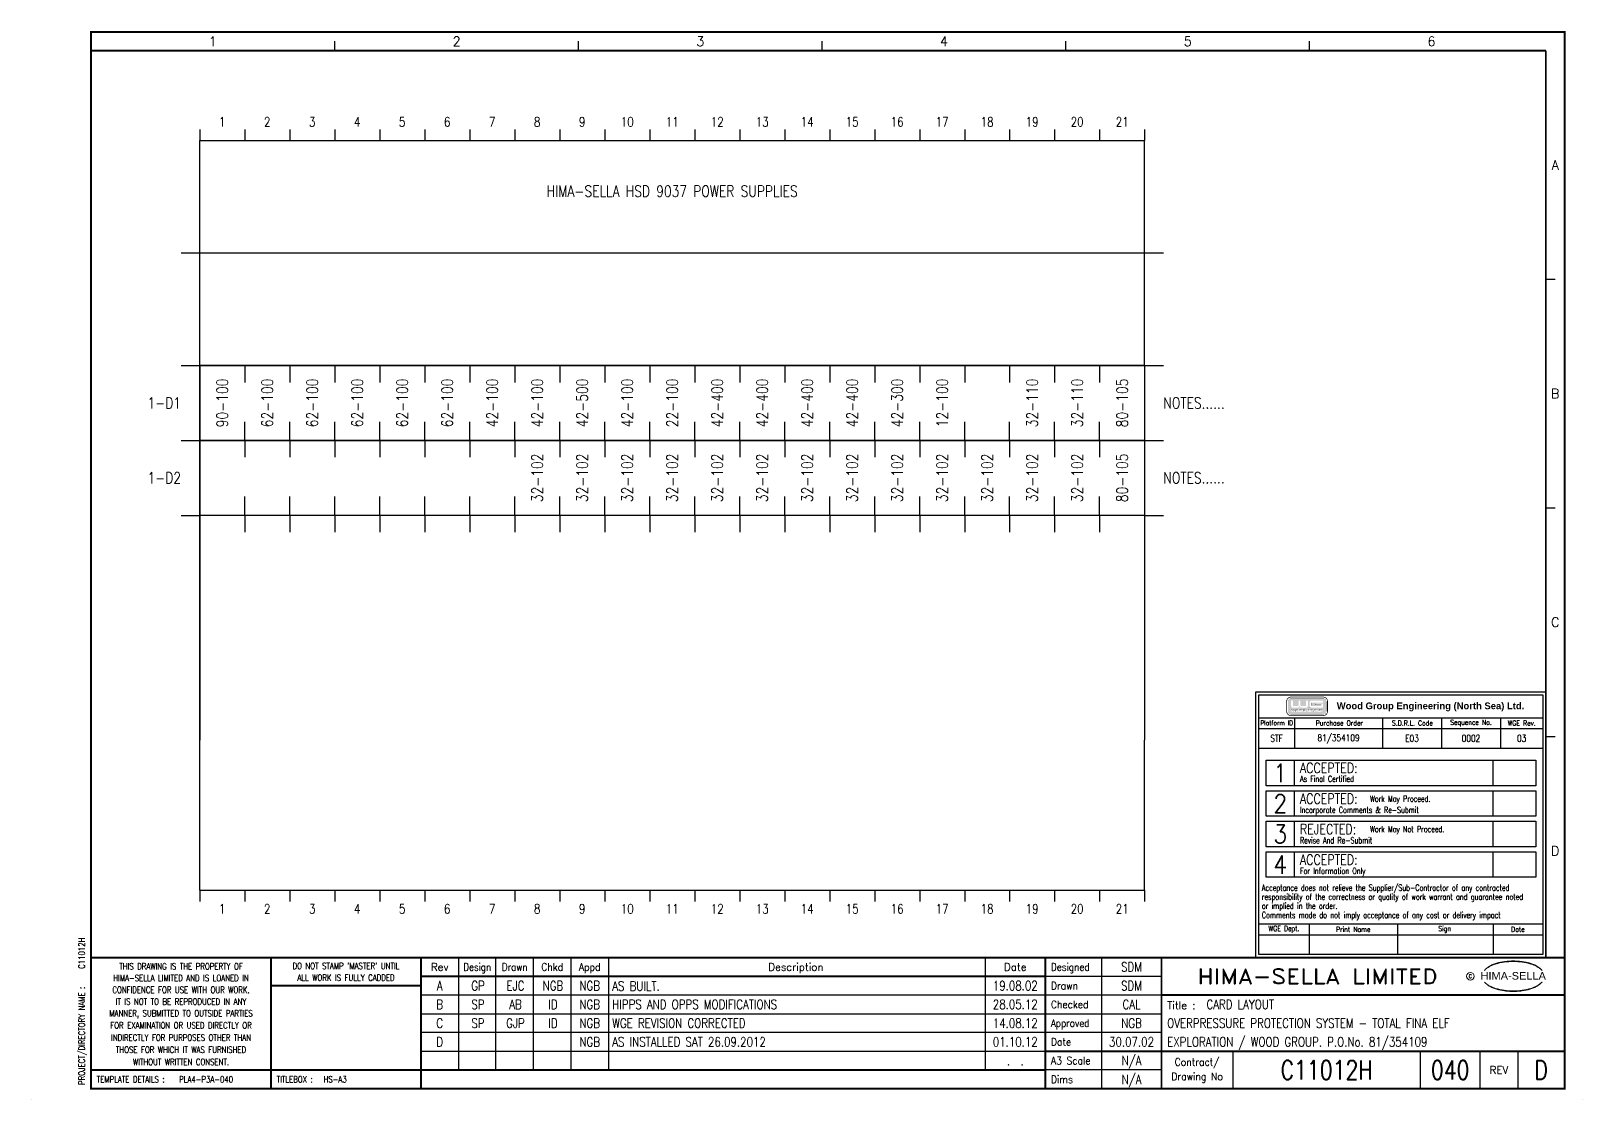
# Model space of a CAD drawing. Extents: x 0 to 414, y 0 to 285.
import ezdxf
from ezdxf.enums import TextEntityAlignment as Align

# ---------------------------------------------------------------- set-up
doc = ezdxf.new("R2010")
doc.units = 0
doc.header["$MEASUREMENT"] = 0
doc.linetypes.add('CONTINU', pattern=[0])
doc.layers.get('0').update_dxf_attribs({"linetype": 'CONTINUOUS'})
for name, color, linetype in [('ADD', 2, 'CONTINUOUS'), ('CATALOGUE', 2, 'CONTINUOUS'), ('COL', 2, 'CONTINU'), ('COM', 2, 'CONTINUOUS'), ('DES', 2, 'CONTINUOUS'), ('ELAC003$', 7, 'CONTINUOUS'), ('GROUP', 2, 'CONTINUOUS'), ('LAB', 2, 'CONTINUOUS'), ('LINE', 1, 'CONTINUOUS'), ('LOCATION', 2, 'CONTINUOUS'), ('RACK', 2, 'CONTINUOUS'), ('RECORD', 2, 'CONTINUOUS'), ('ROW', 2, 'CONTINU'), ('SLOT', 2, 'CONTINUOUS'), ('SNA', 2, 'CONTINUOUS'), ('TEXT', 2, 'CONTINUOUS'), ('TPOL', 3, 'CONTINUOUS'), ('UPS', 2, 'CONTINUOUS'), ('XR_FUNCTION', 2, 'CONTINUOUS'), ('ZONE', 2, 'CONTINUOUS')]:
    doc.layers.add(name, color=color, linetype=linetype)
doc.styles.add('ARIAL', font='ARIAL.TTF', dxfattribs={"height": 2.5})
doc.styles.add('CATALOGU', font='ROMANS.shx', dxfattribs={"width": 0.8, "height": 2.5})
doc.styles.add('FUNCTION', font='ROMANS.shx', dxfattribs={"width": 0.8, "height": 2.5})
doc.styles.add('GROUP', font='ROMANS.shx', dxfattribs={"width": 0.8, "height": 2.5})
doc.styles.add('LOCATION', font='ROMANS.shx', dxfattribs={"width": 0.8, "height": 2.5})
doc.styles.add('PINS', font='ROMANS.shx', dxfattribs={"width": 0.8, "height": 2.5})
doc.styles.add('RACK', font='ROMANS.shx', dxfattribs={"width": 0.8, "height": 2.5})
doc.styles.add('REFERENC', font='ROMANS.shx', dxfattribs={"width": 0.8, "height": 2.5})
doc.styles.add('ROMAND', font='ROMAND')
doc.styles.add('ROMANS', font='romans.shx', dxfattribs={"width": 0.8, "height": 2.5})
doc.styles.add('SLOT', font='ROMANS.shx', dxfattribs={"width": 0.8, "height": 2.5})
doc.styles.get("Standard").update_dxf_attribs({"font": 'txt.shx', "height": 2.5})
doc.styles.add('ZONE', font='ROMANS.shx', dxfattribs={"width": 0.8, "height": 2.5})

# ---------------------------------------------------------------- blocks, each defined once
blk = doc.blocks.new('CARD')
at = {"layer": 'ADD', "style": 'PINS', "width": 0.8, "flags": 1}
blk.add_attdef('ADD1', (11, -3.5), '', height=1, dxfattribs=at)
at = {"layer": 'CATALOGUE', "style": 'CATALOGU', "width": 0.8, "flags": 1}
blk.add_attdef('CATALOGUE', (11, -8), '', height=1, dxfattribs=at)
at = {"layer": 'COM', "style": 'PINS', "width": 0.8, "flags": 1}
blk.add_attdef('COM1', (11, -6.5), '', height=1, dxfattribs=at)
at = {"layer": 'DES', "style": 'PINS', "width": 0.8}
blk.add_attdef('DES1', text='', height=3, rotation=90, dxfattribs=at).set_placement((6, -10), align=Align.MIDDLE)
at = {"layer": 'GROUP', "style": 'GROUP', "width": 0.8, "flags": 1}
blk.add_attdef('GROUP', (11, -14), '', height=1, dxfattribs=at)
at = {"layer": 'LAB', "style": 'PINS', "width": 0.8, "flags": 1}
blk.add_attdef('LAB1', (11, -5), '', height=1, dxfattribs=at)
at = {"layer": 'LOCATION', "style": 'LOCATION', "width": 0.8, "flags": 1}
blk.add_attdef('LOCATION', (11, -12.5), '', height=1, dxfattribs=at)
at = {"layer": 'RACK', "style": 'RACK', "width": 0.8, "flags": 1}
blk.add_attdef('RACK', (11, -15.5), '', height=1, dxfattribs=at)
at = {"layer": 'RECORD', "style": 'REFERENC', "width": 0.8, "flags": 1}
blk.add_attdef('RECORD', (11, -9.5), '', height=1, dxfattribs=at)
at = {"layer": 'SLOT', "style": 'SLOT', "width": 0.8, "flags": 1}
blk.add_attdef('SLOT', (11, -17), '', height=1, dxfattribs=at)
at = {"layer": 'SNA', "style": 'CATALOGU', "width": 0.8, "flags": 1}
blk.add_attdef('SNA', (2, -2), '', height=1, dxfattribs=at)
at = {"layer": 'TPOL', "style": 'PINS', "width": 0.8, "flags": 1}
blk.add_attdef('CN1', (11, -2), '', height=1, dxfattribs=at)
at = {"layer": 'XR_FUNCTION', "style": 'FUNCTION', "width": 0.8, "flags": 1}
for tag, p in [('XR_FUNCTION', (2, -4)), ('XR_MAIN', (1, -19))]:
    blk.add_attdef(tag, p, '', height=1, dxfattribs=at)
at = {"layer": 'ZONE', "style": 'ZONE', "width": 0.8, "flags": 1}
blk.add_attdef('ZONE', (11, -11), '', height=1, dxfattribs=at)
blk = doc.blocks.new('EDREV')
at = {"color": 2, "style": 'ROMANS', "width": 0.8}
for tag, p in [('DES', (129.2, 29.25)), ('DRN', (139.2, 29.25)), ('CHKD', (149.2, 29.25)), ('DES', (129.2, 24.25)), ('DRN', (139.2, 24.25)), ('CHKD', (149.2, 24.25)), ('DES', (129.2, 19.25)), ('DRN', (139.2, 19.25)), ('CHKD', (149.2, 19.25)), ('DES', (129.2, 14.25)), ('DRN', (139.2, 14.25)), ('CHKD', (149.2, 14.25)), ('DES', (129.2, 9.25)), ('DRN', (139.2, 9.25)), ('CHKD', (149.2, 9.25))]:
    blk.add_attdef(tag, text='', height=2.5, dxfattribs=at).set_placement(p, align=Align.CENTER)
blk = doc.blocks.new('HS-A3')
at = {"color": 1}
for p, q in [((81, 280), (81, 282.5)), ((146, 280), (146, 282.5)), ((211, 280), (211, 282.5)), ((276, 280), (276, 282.5)), ((341, 280), (341, 282.5)), ((404, 219), (406.5, 219)), ((404, 158), (406.5, 158)), ((404, 97), (406.5, 97)), ((114, 38), (114, 8)), ((124, 8), (124, 38)), ((134, 8), (134, 38)), ((144, 38), (144, 8)), ((154, 38), (154, 8)), ((254.5, 38), (254.5, 8)), ((285.5, 38), (285.5, 3)), ((270.5, 33), (301.5, 33)), ((301.5, 28), (104, 28)), ((104, 23), (301.5, 23)), ((301.5, 18), (104, 18)), ((104, 13), (270.5, 13)), ((320.5, 13), (320.5, 3)), ((370.5, 13), (370.5, 3)), ((386.5, 3), (386.5, 13)), ((396.5, 13), (396.5, 3)), ((301.5, 8), (270.5, 8)), ((0, 0), (0, 0.025)), ((413.9, 0), (413.9, 0.025))]:
    blk.add_line(p, q, dxfattribs=at)
at = {"color": 1, "const_width": 0.5}
blk.add_lwpolyline([(16, 3), (409, 3), (409, 285), (16, 285)], close=True, dxfattribs=at)
for points in [[(16, 280), (404, 280)], [(404, 38), (404, 280)], [(409, 38), (16, 38)], [(64, 3), (64, 38)], [(104, 3), (104, 38)], [(270.5, 38), (270.5, 3)], [(301.5, 3), (301.5, 38)], [(270.5, 33), (104, 33)], [(104, 30.5), (64, 30.5)], [(409, 28), (301.5, 28)], [(270.5, 13), (409, 13)], [(270.5, 8), (16, 8)]]:
    blk.add_lwpolyline(points, dxfattribs=at)
at = {"color": 3, "lineweight": 13}
blk.add_circle((383.8795, 33), 1, dxfattribs=at)
for centre, radius, start, end in [((392.604, 29.3277), 7.2401, 106.0532, 133.5024), ((392.8763, 29.5135), 7.2999, 130.419, 136.057), ((392.1149, 30.6001), 5.9804, 122.244, 131.6154), ((391.752, 31.2819), 5.2104, 111.8206, 122.8668), ((393.7772, 27.1992), 9.7601, 107.5931, 113.9452), ((395.0991, 20.9965), 15.9367, 89.2698, 106.3911), ((394.0978, 26.015), 10.9859, 96.0146, 107.3203), ((395.2933, 18.8099), 18.2818, 92.8917, 97.3734), ((395.2419, 21.3644), 15.7281, 89.7805, 93.1738), ((395.5053, 20.9965), 15.9367, 73.6089, 90.7302), ((395.3626, 21.3644), 15.7281, 86.8262, 90.2195), ((395.3112, 18.8099), 18.2818, 82.6266, 87.1083), ((396.5067, 26.015), 10.9859, 72.6797, 83.9854), ((396.8272, 27.1992), 9.7601, 66.0548, 72.4069), ((398.0005, 29.3277), 7.2401, 46.4976, 73.9468), ((398.8524, 31.2819), 5.2104, 57.1332, 68.1794), ((398.4895, 30.6001), 5.9804, 48.3846, 57.756), ((397.7282, 29.5135), 7.2999, 43.943, 49.581), ((392.8763, 36.545), 7.2999, 223.943, 229.581), ((392.604, 36.7308), 7.2401, 226.4976, 253.9468), ((392.1149, 35.4585), 5.9804, 228.3846, 237.756), ((391.752, 34.7766), 5.2104, 237.1332, 248.1794), ((393.7772, 38.8593), 9.7601, 246.0548, 252.4069), ((395.0991, 45.062), 15.9367, 253.6089, 270.7302), ((394.0978, 40.0435), 10.9859, 252.6797, 263.9854), ((395.2933, 47.2486), 18.2818, 262.6266, 267.1083), ((395.2419, 44.6941), 15.7281, 266.8262, 270.2195), ((395.5053, 45.062), 15.9367, 269.2698, 286.3911), ((395.3626, 44.6941), 15.7281, 269.7805, 273.1738), ((395.3112, 47.2486), 18.2818, 272.8917, 277.3734), ((396.5067, 40.0435), 10.9859, 276.0146, 287.3203), ((396.8272, 38.8593), 9.7601, 287.5931, 293.9452), ((398.0005, 36.7308), 7.2401, 286.0532, 313.5024), ((398.8524, 34.7766), 5.2104, 291.8206, 302.8668), ((398.4895, 35.4585), 5.9804, 302.244, 311.6154), ((397.7282, 36.545), 7.2999, 310.419, 316.057)]:
    blk.add_arc(centre, radius, start, end, dxfattribs=at)
at = {"color": 2, "style": 'ROMAND'}
for s, p in [('1', (48.5, 282.5)), ('2', (113.5, 282.5)), ('3', (178.5, 282.5)), ('4', (243.5, 282.5)), ('5', (308.5, 282.5)), ('6', (373.5, 282.5)), ('A', (406.5, 249.5)), ('B', (406.5, 188.5)), ('C', (406.5, 127.5)), ('D', (406.5, 66.5))]:
    blk.add_text(s, height=2.5, dxfattribs=at).set_placement(p, align=Align.MIDDLE)
at = {"color": 3, "lineweight": 13, "style": 'ROMANS', "width": 0.8}
for s, p in [('HIMA-SELLA LIMITED AND IS LOANED IN', (40, 32.5193)), ('THIS DRAWING IS THE PROPERTY OF', (40, 35.6443)), ("DO NOT STAMP 'MASTER' UNTIL", (84, 35.7693)), ('ALL WORK IS FULLY CADDED', (84, 32.6443)), ('CONFIDENCE FOR USE WITH OUR WORK.', (40, 29.3879)), ('IT IS NOT TO BE REPRODUCED IN ANY', (40, 26.2629)), ('MANNER, SUBMITTED TO OUTSIDE PARTIES', (40, 23.1379)), ('FOR EXAMINATION OR USED DIRECTLY OR', (40, 19.9054)), ('INDIRECTLY FOR PURPOSES OTHER THAN', (40, 16.6554)), ('THOSE FOR WHICH IT WAS FURNISHED', (40, 13.4054)), ('WITHOUT WRITTEN CONSENT.', (40, 10.1554))]:
    blk.add_text(s, height=1.7, dxfattribs=at).set_placement(p, align=Align.MIDDLE_CENTER)
at = {"color": 4, "style": 'ROMAND'}
for s, p in [('Rev', (109, 34.5)), ('Description', (204, 34.5)), ('Date', (262.5, 34.5))]:
    blk.add_text(s, height=2, dxfattribs=at).set_placement(p, align=Align.CENTER)
for s, width, p in [('Design', 0.85, (119, 34.5)), ('Drawn', 0.85, (129, 34.5)), ('Chkd', 0.9, (139, 34.5)), ('Appd', 0.9, (149, 34.5))]:
    blk.add_text(s, height=2, dxfattribs=dict(at, width=width)).set_placement(p, align=Align.CENTER)
for s, width, p in [('Designed', 0.87, (272, 34.5)), ('Drawn', 0.9, (272, 29.5)), ('Checked', 0.9, (272, 24.5)), ('Approved', 0.85, (272, 19.5)), ('Date', 0.9, (272, 14.5)), ('A3 Scale', 0.9, (272, 9.5)), ('Dims', 0.9, (272, 4.5))]:
    blk.add_text(s, height=2, dxfattribs=dict(at, width=width)).set_placement(p)
at = {"color": 1, "style": 'ROMAND', "width": 1.15}
blk.add_text('HIMA-SELLA LIMITED', height=4, dxfattribs=at).set_placement((343.0965, 33), align=Align.MIDDLE)
at = {"color": 3, "lineweight": 13, "style": 'ROMANS', "width": 0.8}
blk.add_text('C', height=1, dxfattribs=at).set_placement((383.8436, 32.5), align=Align.CENTER)
at = {"color": 1, "style": 'ARIAL', "width": 1.05}
blk.add_text('HIMA-SELLA', height=2, dxfattribs=at).set_placement((395.3022, 32.1293), align=Align.CENTER)
at = {"color": 3, "style": 'ROMANS', "width": 0.8}
blk.add_text('PROJECT/DIRECTORY NAME :', height=1.7, rotation=90, dxfattribs=at).set_placement((13.5, 4), align=Align.MIDDLE_LEFT)
at = {"color": 4, "style": 'ROMAND'}
blk.add_text('Title :', height=2, dxfattribs=at).set_placement((303, 24.25))
at = {"color": 4, "style": 'ROMAND', "width": 0.9}
for s, p in [('Contract/', (311, 10)), ('Drawing No', (311, 6))]:
    blk.add_text(s, height=2, dxfattribs=at).set_placement(p, align=Align.MIDDLE)
at = {"color": 4, "style": 'ROMAND'}
blk.add_text('REV', height=2, dxfattribs=at).set_placement((391.5, 8), align=Align.MIDDLE)
at = {"color": 3, "style": 'ROMANS', "width": 0.8}
for s, p in [('TEMPLATE DETAILS :', (17.5, 5.5)), ('TITLEBOX :', (65.5, 5.5)), ('HS-A3', (78, 5.5))]:
    blk.add_text(s, height=1.7, dxfattribs=at).set_placement(p, align=Align.MIDDLE_LEFT)
at = {"layer": 'COL', "style": 'ROMAND', "flags": 9}
for tag, p in [('COL1', (48.5, 282.5)), ('COL2', (113.5, 282.5)), ('COL3', (178.5, 282.5)), ('COL4', (243.5, 282.5)), ('COL5', (308.5, 282.5)), ('COL6', (373.5, 282.5))]:
    blk.add_attdef(tag, p, '', height=2.5, dxfattribs=at)
at = {"layer": 'ROW', "style": 'ROMAND', "flags": 9}
for tag, p in [('ROW1', (406.5, 249.5)), ('ROW2', (406.5, 188.5)), ('ROW3', (406.5, 127.5)), ('ROW4', (406.5, 66.5))]:
    blk.add_attdef(tag, p, '', height=2.5, dxfattribs=at)
at = {"layer": 'UPS', "color": 3, "style": 'ROMANS', "width": 0.8, "flags": 8}
blk.add_attdef('PROJS->NOMPRO', text='', height=1.7, rotation=90, dxfattribs=at).set_placement((13.5, 35), align=Align.MIDDLE_LEFT)
at = {"layer": 'UPS', "style": 'ROMANS', "width": 3.1263, "flags": 8}
blk.add_attdef('PLANOS->MCAN1', text='', height=2.5, rotation=0.061173, dxfattribs=at).set_placement((155, 31.6443), (254, 31.75), align=Align.FIT)
at = {"layer": 'UPS', "style": 'ROMANS', "width": 0.8, "flags": 8}
for tag, height, p in [('PLANOS->VERIF', 2.5, (293.5, 34.25)), ('PLANOS->CANVI1', 2.5, (109, 29.25)), ('PLANOS->NCAN1', 2.5, (149, 29.25)), ('PLANOS->DCAN1', 2.5, (262.5, 29.25)), ('PLANOS->ORIG', 2.5, (293.5, 29.25)), ('PLANOS->CANVI2', 2.5, (109, 24.25)), ('PLANOS->NCAN2', 2.5, (149, 24.25)), ('PLANOS->DCAN2', 2.5, (262.5, 24.25)), ('PLANOS->HECHF', 2.5, (293.5, 24.25)), ('PLANOS->CANVI3', 2.5, (109, 19.25)), ('PLANOS->NCAN3', 2.5, (149, 19.25)), ('PLANOS->DCAN3', 2.5, (262.5, 19.25)), ('PLANOS->HECHD', 2.5, (293.5, 19.25)), ('PLANOS->CANVI4', 2.5, (109, 14.25)), ('PLANOS->NCAN4', 2.5, (149, 14.25)), ('PLANOS->DCAN4', 2.5, (262.5, 14.25)), ('PLANOS->DATACREA', 2.5, (293.5, 14.25)), ('PLANOS->CANVI5', 2.5, (109, 9.25)), ('PLANOS->NCAN5', 2.5, (149, 9.25)), ('PLANOS->DCAN5', 2.5, (262.5, 9.25)), ('PLANOS->NR1', 2.5, (293.5, 9.25)), ('PROJS->DESCPRO3', 5, (345.5, 5.5)), ('PLANOS->PLANO', 5, (378.5, 5.5)), ('PLANOS->USER', 5, (402.75, 5.5)), ('PLANOS->NR2', 2.5, (293.5, 4.25))]:
    blk.add_attdef(tag, text='', height=height, dxfattribs=at).set_placement(p, align=Align.CENTER)
at = {"layer": 'UPS', "style": 'ROMANS', "flags": 8}
for tag, width, p, p2 in [('PLANOS->MCAN2', 3.0574, (155, 26.75), (254, 26.75)), ('PLANOS->MCAN3', 3.0574, (155, 21.75), (254, 21.75)), ('PLANOS->MCAN4', 3.0462, (155, 16.75), (254, 16.75)), ('PLANOS->MCAN5', 3.0574, (155, 11.75), (254, 11.75))]:
    blk.add_attdef(tag, text='', height=2.5, dxfattribs=dict(at, width=width)).set_placement(p, p2, align=Align.FIT)
at = {"layer": 'UPS', "style": 'ROMANS', "width": 0.8, "flags": 8}
blk.add_attdef('PLANOS->DENOM', (313.5, 24.25), '', height=2.5, dxfattribs=at)
at = {"layer": 'UPS', "color": 4, "style": 'ROMANS', "width": 0.8, "flags": 8}
for tag, p in [('PROJS->DESCPRO1', (303, 19.25)), ('PROJS->DESCPRO2', (303, 14.25))]:
    blk.add_attdef(tag, p, '', height=2.5, dxfattribs=at)
at = {"layer": 'UPS', "color": 3, "style": 'ROMANS', "width": 0.8, "flags": 8}
blk.add_attdef('PLANOS->PROTOTIPO', text='', height=1.7, dxfattribs=at).set_placement((39.5, 5.5), align=Align.MIDDLE_LEFT)
at = {"layer": 'UPS', "style": 'ROMANS', "width": 0.8, "flags": 8}
blk.add_attdef('PLANOS->OBS4', text='', height=2.5, dxfattribs=at).set_placement((107, 5.5), align=Align.MIDDLE_LEFT)

msp = doc.modelspace()

# ---------------------------------------------------------------- hatches: boundary and pattern name
at = {"linetype": 'Continuous'}
h = msp.add_hatch(color=1, dxfattribs=at)
edge = h.paths.add_edge_path(flags=16)
edge.add_line((341.6261, 106.0573), (344.5759, 106.0573))
edge.add_line((344.5759, 106.0573), (344.5759, 106.5575))
edge.add_line((344.5759, 106.5575), (341.3699, 106.5575))
edge.add_arc((341.3699, 106.1924), 0.3652, 90.001327, 179.998673)
edge.add_line((341.0047, 106.1924), (341.0047, 105.0248))
edge.add_arc((341.3699, 105.0248), 0.3652, 180.002111, 269.999458)
edge.add_line((341.3699, 104.6597), (344.5759, 104.6597))
edge.add_line((344.5759, 104.6597), (344.5759, 105.7651))
edge.add_line((344.5759, 105.7651), (342.5712, 105.7651))
edge.add_line((342.5712, 105.7651), (342.5712, 105.4365))
edge.add_line((342.5712, 105.4365), (344.1085, 105.4365))
edge.add_line((344.1085, 105.4365), (344.1085, 105.1225))
edge.add_line((344.1085, 105.1225), (341.6261, 105.1225))
edge.add_arc((341.6261, 105.2503), 0.1278, 180.001327, 269.998673, ccw=False)
edge.add_line((341.4983, 105.2503), (341.4983, 105.9295))
edge.add_arc((341.6261, 105.9295), 0.1278, 90.001327, 179.998673, ccw=False)
edge = h.paths.add_edge_path(flags=16)
edge.add_arc((342.6639, 103.9698), 0.2294, 359.716536, 449.713883)
edge.add_line((342.6651, 104.1991), (342.2501, 104.1991))
edge.add_arc((342.2512, 103.9697), 0.2294, 90.284862, 180.282208)
edge.add_line((342.0219, 103.9686), (342.0219, 103.7632))
edge.add_arc((342.2512, 103.7621), 0.2294, 179.716549, 269.713896)
edge.add_line((342.2501, 103.5327), (342.6651, 103.5327))
edge.add_arc((342.6639, 103.7621), 0.2294, 270.28736, 360.284707)
edge.add_line((342.8933, 103.7632), (342.8933, 103.9686))
edge = h.paths.add_edge_path(flags=0)
edge.add_arc((344.2791, 103.9515), 0.081, -90, 90, ccw=False)
edge.add_line((344.2791, 103.8705), (344.0716, 103.8705))
edge.add_arc((344.0716, 103.9515), 0.081, 90, 270, ccw=False)
edge.add_line((344.0716, 104.0325), (344.2791, 104.0325))
edge = h.paths.add_edge_path(flags=16)
edge.add_line((344.0208, 103.5327), (344.0208, 103.6898))
edge.add_line((344.0208, 103.6898), (344.2948, 103.6898))
edge.add_arc((344.2948, 103.9444), 0.2547, 270, 450)
edge.add_line((344.2948, 104.1991), (343.8277, 104.1991))
edge.add_line((343.8277, 104.1991), (343.8277, 103.5327))
edge.add_line((343.8277, 103.5327), (344.0208, 103.5327))
edge = h.paths.add_edge_path(flags=16)
edge.add_line((343.4362, 103.6993), (343.2815, 103.6993))
edge.add_arc((343.2821, 103.814), 0.1147, 179.716549, 269.713896, ccw=False)
edge.add_line((343.1674, 103.8146), (343.1674, 104.1991))
edge.add_line((343.1674, 104.1991), (342.9495, 104.1991))
edge.add_line((342.9495, 104.1991), (342.9495, 103.7632))
edge.add_arc((343.1789, 103.7621), 0.2294, 179.715293, 269.71264)
edge.add_line((343.1777, 103.5327), (343.5399, 103.5327))
edge.add_arc((343.5388, 103.7621), 0.2294, 270.286104, 360.283451)
edge.add_line((343.7682, 103.7632), (343.7682, 104.1991))
edge.add_line((343.7682, 104.1991), (343.5503, 104.1991))
edge.add_line((343.5503, 104.1991), (343.5503, 103.8146))
edge.add_arc((343.4356, 103.814), 0.1147, -89.713896, 0.283451, ccw=False)
edge = h.paths.add_edge_path(flags=0)
edge.add_arc((342.5608, 103.9178), 0.1147, 359.716549, 449.713896)
edge.add_line((342.5613, 104.0325), (342.3538, 104.0325))
edge.add_arc((342.3544, 103.9178), 0.1147, 90.286104, 180.283451)
edge.add_line((342.2397, 103.9173), (342.2397, 103.8146))
edge.add_arc((342.3544, 103.814), 0.1147, 179.716549, 269.713896)
edge.add_line((342.3538, 103.6993), (342.5613, 103.6993))
edge.add_arc((342.5608, 103.814), 0.1147, 270.286104, 360.283451)
edge.add_line((342.6754, 103.8146), (342.6754, 103.9173))
edge = h.paths.add_edge_path(flags=0)
edge.add_arc((338.7044, 103.9178), 0.1147, 359.714038, 449.711385)
edge.add_line((338.705, 104.0325), (338.4975, 104.0325))
edge.add_arc((338.4981, 103.9178), 0.1147, 90.286104, 180.283451)
edge.add_line((338.3834, 103.9173), (338.3834, 103.8146))
edge.add_arc((338.4981, 103.814), 0.1147, 179.716549, 269.713896)
edge.add_line((338.4975, 103.6993), (338.705, 103.6993))
edge.add_arc((338.7044, 103.814), 0.1147, 270.288615, 360.285962)
edge.add_line((338.8191, 103.8146), (338.8191, 103.9173))
edge = h.paths.add_edge_path(flags=16)
edge.add_arc((338.8076, 103.9697), 0.2294, 359.717792, 449.715138)
edge.add_line((338.8087, 104.1991), (338.3937, 104.1991))
edge.add_arc((338.3949, 103.9697), 0.2294, 90.284862, 180.282208)
edge.add_line((338.1655, 103.9686), (338.1655, 103.7632))
edge.add_arc((338.3949, 103.7621), 0.2294, 179.716549, 269.713896)
edge.add_line((338.3937, 103.5327), (338.8087, 103.5327))
edge.add_arc((338.8076, 103.7621), 0.2294, 270.286104, 360.283451)
edge.add_line((339.037, 103.7632), (339.037, 103.9686))
edge = h.paths.add_edge_path(flags=0)
edge.add_arc((337.7644, 103.9178), 0.1147, 359.716549, 449.713896)
edge.add_line((337.7649, 104.0325), (337.5574, 104.0325))
edge.add_arc((337.558, 103.9178), 0.1147, 90.286104, 180.283451)
edge.add_line((337.4433, 103.9173), (337.4433, 103.8146))
edge.add_arc((337.558, 103.814), 0.1147, 179.716549, 269.713896)
edge.add_line((337.5574, 103.6993), (337.7649, 103.6993))
edge.add_arc((337.7644, 103.814), 0.1147, 270.286104, 360.283451)
edge.add_line((337.879, 103.8146), (337.879, 103.9173))
h.paths.add_polyline_path([(337.2364, 104.1987), (337.0246, 103.5341), (336.8128, 103.5341), (336.6522, 103.954), (336.4915, 103.5341), (336.2797, 103.5341), (336.0679, 104.1987), (336.2651, 104.1987), (336.3966, 103.7714), (336.5645, 104.195), (336.7398, 104.195), (336.9078, 103.7714), (337.0465, 104.1987)], flags=16)
edge = h.paths.add_edge_path(flags=16)
edge.add_arc((337.8675, 103.9697), 0.2294, 359.717792, 449.715138)
edge.add_line((337.8687, 104.1991), (337.4537, 104.1991))
edge.add_arc((337.4548, 103.9698), 0.2294, 90.286117, 180.283464)
edge.add_line((337.2255, 103.9686), (337.2255, 103.7632))
edge.add_arc((337.4548, 103.7621), 0.2294, 179.715293, 269.71264)
edge.add_line((337.4537, 103.5327), (337.8687, 103.5327))
edge.add_arc((337.8675, 103.7621), 0.2294, 270.286104, 360.283451)
edge.add_line((338.0969, 103.7632), (338.0969, 103.9686))
edge = h.paths.add_edge_path(flags=0)
edge.add_arc((339.6116, 103.814), 0.1147, 270.286104, 360.283451)
edge.add_line((339.7262, 103.8146), (339.7262, 103.9173))
edge.add_arc((339.6116, 103.9178), 0.1147, 359.716549, 449.713896)
edge.add_line((339.6121, 104.0325), (339.2696, 104.0325))
edge.add_line((339.2696, 104.0325), (339.2696, 103.6993))
edge.add_line((339.2696, 103.6993), (339.6121, 103.6993))
edge = h.paths.add_edge_path(flags=16)
edge.add_arc((339.7147, 103.9697), 0.2294, 359.717792, 449.715138)
edge.add_line((339.7159, 104.1991), (339.0816, 104.1991))
edge.add_line((339.0816, 104.1991), (339.0816, 103.5327))
edge.add_line((339.0816, 103.5327), (339.7159, 103.5327))
edge.add_arc((339.7147, 103.7621), 0.2294, 270.286104, 360.283451)
edge.add_line((339.9441, 103.7632), (339.9441, 103.9686))
edge = h.paths.add_edge_path(flags=16)
edge.add_arc((340.8801, 103.9892), 0.0434, 0.001327, 89.998673)
edge.add_line((340.8801, 104.0325), (340.6158, 104.0325))
edge.add_arc((340.6164, 103.9178), 0.1147, 90.286104, 180.283451)
edge.add_line((340.5017, 103.9173), (340.5017, 103.8146))
edge.add_arc((340.6164, 103.814), 0.1147, 179.716549, 269.713896)
edge.add_line((340.6158, 103.6993), (340.8801, 103.6993))
edge.add_arc((340.8801, 103.7427), 0.0434, 270, 450)
edge.add_line((340.8801, 103.786), (340.7048, 103.786))
edge.add_line((340.7048, 103.786), (340.7048, 103.9029))
edge.add_line((340.7048, 103.9029), (341.1284, 103.9029))
edge.add_line((341.1284, 103.9029), (341.1284, 103.7632))
edge.add_arc((340.899, 103.7621), 0.2294, -89.713896, 0.283451, ccw=False)
edge.add_line((340.9001, 103.5327), (340.5121, 103.5327))
edge.add_arc((340.5132, 103.7621), 0.2294, 179.716549, 269.713896, ccw=False)
edge.add_line((340.2839, 103.7632), (340.2839, 103.9686))
edge.add_arc((340.5132, 103.9697), 0.2294, 90.284862, 180.282208, ccw=False)
edge.add_line((340.5121, 104.1991), (340.9001, 104.1991))
edge.add_arc((340.899, 103.9697), 0.2294, -0.282208, 89.715138, ccw=False)
edge.add_line((341.1284, 103.9686), (341.1284, 103.954))
edge.add_line((341.1284, 103.954), (340.9234, 103.954))
edge.add_line((340.9234, 103.954), (340.9234, 103.9892))
edge = h.paths.add_edge_path(flags=0)
edge.add_line((341.4482, 104.0325), (341.6557, 104.0325))
edge.add_arc((341.6557, 103.9515), 0.081, -90, 90, ccw=False)
edge.add_line((341.6557, 103.8705), (341.4482, 103.8705))
edge.add_arc((341.4482, 103.9515), 0.081, 90, 270, ccw=False)
edge = h.paths.add_edge_path(flags=16)
edge.add_line((341.7683, 103.5327), (341.9261, 103.5327))
edge.add_line((341.9261, 103.5327), (341.9261, 103.6898))
edge.add_arc((341.8451, 103.6897), 0.081, 0.000401, 81.621205)
edge.add_arc((341.6714, 103.9444), 0.2547, 316.742649, 359.995675)
edge.add_arc((341.6714, 103.9444), 0.2547, 0.002451, 89.999798)
edge.add_line((341.6714, 104.1991), (341.2042, 104.1991))
edge.add_line((341.2042, 104.1991), (341.2042, 103.5327))
edge.add_line((341.2042, 103.5327), (341.3974, 103.5327))
edge.add_line((341.3974, 103.5327), (341.3974, 103.6898))
edge.add_line((341.3974, 103.6898), (341.6873, 103.6898))
edge.add_arc((341.6873, 103.6087), 0.081, -0.00221, 89.995137, ccw=False)
edge.add_line((341.7683, 103.6087), (341.7683, 103.5327))
edge = h.paths.add_edge_path()
edge.add_line((345.4034, 106.4078), (345.4034, 103.6838))
edge.add_arc((344.6731, 103.6838), 0.7303, 270.001327, 359.998673, ccw=False)
edge.add_line((344.6731, 102.9535), (335.9803, 102.9535))
edge.add_arc((335.9803, 103.6838), 0.7303, 180.001719, 269.999066, ccw=False)
edge.add_line((335.25, 103.6838), (335.25, 106.4078))
edge.add_arc((335.9803, 106.4078), 0.7303, 90.000934, 179.998281, ccw=False)
edge.add_line((335.9803, 107.1381), (344.6731, 107.1381))
edge.add_arc((344.6731, 106.4078), 0.7303, 0.001327, 89.998673, ccw=False)
edge = h.paths.add_edge_path(flags=16)
edge.add_line((336.0533, 106.5575), (336.5424, 106.5575))
edge.add_line((336.5424, 106.5575), (336.5424, 105.2795))
edge.add_arc((336.6703, 105.2795), 0.1278, 180.001327, 269.998673)
edge.add_line((336.6703, 105.1517), (337.9294, 105.1517))
edge.add_arc((337.9294, 105.2795), 0.1278, 269.999085, 359.996432)
edge.add_line((338.0572, 105.2795), (338.0572, 106.5575))
edge.add_line((338.0572, 106.5575), (338.5463, 106.5575))
edge.add_line((338.5463, 106.5575), (338.5463, 105.2795))
edge.add_arc((338.6741, 105.2795), 0.1278, 180.001327, 269.998673)
edge.add_line((338.6741, 105.1517), (339.9332, 105.1517))
edge.add_arc((339.9332, 105.2795), 0.1278, 270.001327, 359.998673)
edge.add_line((340.061, 105.2795), (340.061, 106.5575))
edge.add_line((340.061, 106.5575), (340.5501, 106.5575))
edge.add_line((340.5501, 106.5575), (340.5501, 105.0248))
edge.add_arc((340.185, 105.0248), 0.3651, 270.001327, 359.998673, ccw=False)
edge.add_line((340.185, 104.6597), (338.6669, 104.6597))
edge.add_arc((338.6669, 105.0248), 0.3652, 180.002111, 269.999458, ccw=False)
edge.add_arc((337.9366, 105.0248), 0.3651, 270.001327, 359.998673, ccw=False)
edge.add_line((337.9366, 104.6597), (336.4185, 104.6597))
edge.add_arc((336.4185, 105.0248), 0.3652, 180.002111, 269.999458, ccw=False)
edge.add_line((336.0533, 105.0248), (336.0533, 106.5575))

# ---------------------------------------------------------------- linework, layer by layer
for p, q in [((45, 259), (45, 256)), ((57, 259), (57, 256)), ((69, 259), (69, 256)), ((81, 259), (81, 256)), ((93, 259), (93, 256)), ((105, 259), (105, 256)), ((117, 259), (117, 256)), ((129, 259), (129, 256)), ((141, 259), (141, 256)), ((153, 259), (153, 256)), ((165, 259), (165, 256)), ((177, 259), (177, 256)), ((189, 259), (189, 256)), ((201, 259), (201, 256)), ((213, 259), (213, 256)), ((225, 259), (225, 256)), ((237, 259), (237, 256)), ((249, 259), (249, 256)), ((261, 259), (261, 256)), ((273, 259), (273, 256)), ((285, 259), (285, 256)), ((297, 259), (297, 256)), ((45, 256), (297, 256)), ((45, 196), (45, 256)), ((297, 196), (297, 256)), ((302, 226), (40, 226)), ((45, 56), (45, 96)), ((297, 56), (297, 96)), ((45, 56), (297, 56)), ((45, 56), (45, 53)), ((57, 56), (57, 53)), ((69, 56), (69, 53)), ((81, 56), (81, 53)), ((93, 56), (93, 53)), ((105, 56), (105, 53)), ((117, 56), (117, 53)), ((129, 56), (129, 53)), ((141, 56), (141, 53)), ((153, 56), (153, 53)), ((165, 56), (165, 53)), ((177, 56), (177, 53)), ((189, 56), (189, 53)), ((201, 56), (201, 53)), ((213, 56), (213, 53)), ((225, 56), (225, 53)), ((237, 56), (237, 53)), ((249, 56), (249, 53)), ((261, 56), (261, 53)), ((273, 56), (273, 53)), ((285, 56), (285, 53)), ((297, 56), (297, 53))]:
    msp.add_line(p, q)
for p, q in [((40, 196), (45, 196)), ((57, 196), (57, 191.5)), ((69, 196), (69, 191.5)), ((81, 196), (81, 191.5)), ((93, 196), (93, 191.5)), ((105, 196), (105, 191.5)), ((117, 196), (117, 191.5)), ((129, 196), (129, 191.5)), ((141, 196), (141, 191.5)), ((153, 196), (153, 191.5)), ((165, 196), (165, 191.5)), ((177, 196), (177, 191.5)), ((189, 196), (189, 191.5)), ((201, 196), (201, 191.5)), ((213, 196), (213, 191.5)), ((225, 196), (225, 191.5)), ((237, 196), (237, 191.5)), ((249, 196), (249, 191.5)), ((261, 196), (261, 191.5)), ((273, 196), (273, 191.5)), ((285, 196), (285, 191.5)), ((297, 196), (302, 196)), ((57, 176), (57, 181)), ((69, 176), (69, 181)), ((81, 176), (81, 181)), ((93, 176), (93, 181)), ((105, 176), (105, 181)), ((117, 176), (117, 181)), ((129, 176), (129, 181)), ((141, 176), (141, 181)), ((153, 176), (153, 181)), ((165, 176), (165, 181)), ((177, 176), (177, 181)), ((189, 176), (189, 181)), ((201, 176), (201, 181)), ((213, 176), (213, 181)), ((225, 176), (225, 181)), ((237, 176), (237, 181)), ((249, 176), (249, 181)), ((261, 176), (261, 181)), ((273, 176), (273, 181)), ((285, 176), (285, 181)), ((40, 176), (45, 176)), ((57, 176), (57, 171.5)), ((69, 176), (69, 171.5)), ((81, 176), (81, 171.5)), ((93, 176), (93, 171.5)), ((105, 176), (105, 171.5)), ((117, 176), (117, 171.5)), ((129, 176), (129, 171.5)), ((141, 176), (141, 171.5)), ((153, 176), (153, 171.5)), ((165, 176), (165, 171.5)), ((177, 176), (177, 171.5)), ((189, 176), (189, 171.5)), ((201, 176), (201, 171.5)), ((213, 176), (213, 171.5)), ((225, 176), (225, 171.5)), ((237, 176), (237, 171.5)), ((249, 176), (249, 171.5)), ((261, 176), (261, 171.5)), ((273, 176), (273, 171.5)), ((285, 176), (285, 171.5)), ((297, 176), (302, 176)), ((57, 156), (57, 161)), ((69, 156), (69, 161)), ((81, 156), (81, 161)), ((93, 156), (93, 161)), ((105, 156), (105, 161)), ((117, 156), (117, 161)), ((129, 156), (129, 161)), ((141, 156), (141, 161)), ((153, 156), (153, 161)), ((165, 156), (165, 161)), ((177, 156), (177, 161)), ((189, 156), (189, 161)), ((201, 156), (201, 161)), ((213, 156), (213, 161)), ((225, 156), (225, 161)), ((237, 156), (237, 161)), ((249, 156), (249, 161)), ((261, 156), (261, 161)), ((273, 156), (273, 161)), ((285, 156), (285, 161)), ((40, 156), (45, 156)), ((57, 156), (57, 151.5)), ((69, 156), (69, 151.5)), ((81, 156), (81, 151.5)), ((93, 156), (93, 151.5)), ((105, 156), (105, 151.5)), ((117, 156), (117, 151.5)), ((129, 156), (129, 151.5)), ((141, 156), (141, 151.5)), ((153, 156), (153, 151.5)), ((165, 156), (165, 151.5)), ((177, 156), (177, 151.5)), ((189, 156), (189, 151.5)), ((201, 156), (201, 151.5)), ((213, 156), (213, 151.5)), ((225, 156), (225, 151.5)), ((237, 156), (237, 151.5)), ((249, 156), (249, 151.5)), ((261, 156), (261, 151.5)), ((273, 156), (273, 151.5)), ((285, 156), (285, 151.5)), ((297, 156), (302, 156))]:
    msp.add_line(p, q, dxfattribs=at)
at = {"linetype": 'Continuous', "const_width": 0.4}
for points in [[(45, 196), (45, 96)], [(297, 196), (45, 196)], [(297, 196), (297, 96)], [(297, 176), (45, 176)], [(297, 156), (45, 156)]]:
    msp.add_lwpolyline(points, dxfattribs=at)
at = {"layer": 'ELAC003$', "color": 3, "linetype": 'Continuous'}
for p, q in [((327.4519, 101.9558), (403.2026, 101.9558)), ((336.9539, 101.9558), (336.9539, 93.8498)), ((360.4766, 101.9558), (360.4766, 93.8498)), ((376.1584, 101.9558), (376.1584, 93.8498)), ((391.9064, 101.9558), (391.9064, 93.8498)), ((327.4519, 99.1652), (403.2026, 99.1652)), ((327.4519, 93.8498), (403.2026, 93.8498)), ((336.9539, 83.8704), (336.9539, 90.6474)), ((389.8464, 90.6474), (389.8464, 83.8704)), ((336.9539, 75.698), (336.9539, 82.4752)), ((389.8464, 82.4752), (389.8464, 75.698)), ((336.9539, 67.5923), (336.9539, 74.3693)), ((389.8464, 74.3693), (389.8464, 67.5923)), ((336.9539, 59.4199), (336.9539, 66.1969)), ((389.8464, 66.1969), (389.8464, 59.4199)), ((327.4519, 46.9696), (403.2026, 46.9696)), ((340.8744, 46.9696), (340.8744, 38.7972)), ((364.397, 46.9696), (364.397, 38.7972)), ((389.913, 46.9696), (389.913, 38.7972)), ((327.4519, 44.1126), (403.2026, 44.1126))]:
    msp.add_line(p, q, dxfattribs=at)
for points in [[(326.6546, 108.9322), (404, 108.9322), (404, 38), (326.6546, 38)], [(327.4519, 108.1348), (403.2026, 108.1348), (403.2026, 38.7972), (327.4519, 38.7972)], [(329.3789, 90.6474), (401.3419, 90.6474), (401.3419, 83.8704), (329.3789, 83.8704)], [(329.3789, 82.4752), (401.3419, 82.4752), (401.3419, 75.698), (329.3789, 75.698)], [(329.3789, 74.3693), (401.3419, 74.3693), (401.3419, 67.5923), (329.3789, 67.5923)], [(329.3789, 66.1969), (401.3419, 66.1969), (401.3419, 59.4199), (329.3789, 59.4199)]]:
    msp.add_lwpolyline(points, close=True, dxfattribs=at)
at = {"layer": 'LINE', "linetype": 'Continuous', "flags": 128}
for points, const_width in [([(345.7685, 106.4078), (345.7685, 103.6838, -0.4142), (344.6731, 102.5884), (335.9803, 102.5884, -0.4142), (334.8849, 103.6838), (334.8849, 106.4078, -0.4142), (335.9803, 107.5032), (344.6731, 107.5032, -0.4142)], 0.1826), ([(345.4034, 106.4078), (345.4034, 103.6838, -0.4142), (344.6731, 102.9535), (335.9803, 102.9535, -0.4142), (335.25, 103.6838), (335.25, 106.4078, -0.4142), (335.9803, 107.1381), (344.6731, 107.1381, -0.4142)], 0.0183), ([(338.0969, 103.9686, 0.4142), (337.8687, 104.1991), (337.4537, 104.1991, 0.4142), (337.2255, 103.9686), (337.2255, 103.7632, 0.4142), (337.4537, 103.5327), (337.8687, 103.5327, 0.4142), (338.0969, 103.7632)], 0.0183), ([(337.879, 103.9173, 0.4142), (337.7649, 104.0325), (337.5574, 104.0325, 0.4142), (337.4433, 103.9173), (337.4433, 103.8146, 0.4142), (337.5574, 103.6993), (337.7649, 103.6993, 0.4142), (337.879, 103.8146)], 0.0183), ([(339.037, 103.9686, 0.4142), (338.8088, 104.1991), (338.3937, 104.1991, 0.4142), (338.1655, 103.9686), (338.1655, 103.7632, 0.4142), (338.3937, 103.5327), (338.8088, 103.5327, 0.4142), (339.037, 103.7632)], 0.0183), ([(338.8191, 103.9173, 0.4142), (338.705, 104.0325), (338.4975, 104.0325, 0.4142), (338.3834, 103.9173), (338.3834, 103.8146, 0.4142), (338.4975, 103.6993), (338.705, 103.6993, 0.4142), (338.8191, 103.8146)], 0.0183), ([(339.9441, 103.9686, 0.4142), (339.7159, 104.1991), (339.0816, 104.1991), (339.0816, 103.5327), (339.7159, 103.5327, 0.4142), (339.9441, 103.7632)], 0.0183), ([(339.6121, 103.6993, 0.4142), (339.7262, 103.8146), (339.7262, 103.9173, 0.4142), (339.6121, 104.0325), (339.2696, 104.0325), (339.2696, 103.6993)], 0.0183), ([(340.9234, 103.9892, 0.4142), (340.8801, 104.0325), (340.6158, 104.0325, 0.4142), (340.5017, 103.9173), (340.5017, 103.8146, 0.4142), (340.6158, 103.6993), (340.8801, 103.6993, 1), (340.8801, 103.786), (340.7048, 103.786), (340.7048, 103.9029), (341.1284, 103.9029), (341.1284, 103.7632, -0.4142), (340.9002, 103.5327), (340.5121, 103.5327, -0.4142), (340.2839, 103.7632), (340.2839, 103.9686, -0.4142), (340.5121, 104.1991), (340.9002, 104.1991, -0.4142), (341.1284, 103.9686), (341.1284, 103.954), (340.9234, 103.954)], 0.0183), ([(341.6261, 106.0573), (344.5759, 106.0573), (344.5759, 106.5575), (341.3699, 106.5575, 0.4142), (341.0047, 106.1924), (341.0047, 105.0248, 0.4142), (341.3699, 104.6597), (344.5759, 104.6597), (344.5759, 105.7651), (342.5712, 105.7651), (342.5712, 105.4365), (344.1085, 105.4365), (344.1085, 105.1225), (341.6261, 105.1225, -0.4142), (341.4983, 105.2503), (341.4983, 105.9295, -0.4142)], 0.0183), ([(341.7683, 103.5327), (341.9261, 103.5327), (341.9261, 103.6898, 0.372), (341.8569, 103.7699, 0.191), (341.9261, 103.9444, 0.4142), (341.6714, 104.1991), (341.2042, 104.1991), (341.2042, 103.5327), (341.3974, 103.5327), (341.3974, 103.6898), (341.6873, 103.6898, -0.4142), (341.7683, 103.6087)], 0.0183), ([(341.4482, 104.0325), (341.6557, 104.0325, -1), (341.6557, 103.8705), (341.4482, 103.8705, -1)], 0.0183), ([(342.8933, 103.9686, 0.4142), (342.6651, 104.1991), (342.2501, 104.1991, 0.4142), (342.0219, 103.9686), (342.0219, 103.7632, 0.4142), (342.2501, 103.5327), (342.6651, 103.5327, 0.4142), (342.8933, 103.7632)], 0.0183), ([(342.6754, 103.9173, 0.4142), (342.5613, 104.0325), (342.3538, 104.0325, 0.4142), (342.2397, 103.9173), (342.2397, 103.8146, 0.4142), (342.3538, 103.6993), (342.5613, 103.6993, 0.4142), (342.6754, 103.8146)], 0.0183), ([(343.4362, 103.6993), (343.2815, 103.6993, -0.4142), (343.1674, 103.8146), (343.1674, 104.1991), (342.9495, 104.1991), (342.9495, 103.7632, 0.4142), (343.1778, 103.5327), (343.5399, 103.5327, 0.4142), (343.7682, 103.7632), (343.7682, 104.1991), (343.5503, 104.1991), (343.5503, 103.8146, -0.4142)], 0.0183), ([(344.0208, 103.5327), (344.0208, 103.6898), (344.2949, 103.6898, 1), (344.2949, 104.1991), (343.8277, 104.1991), (343.8277, 103.5327)], 0.0183), ([(344.2791, 104.0325, -1), (344.2791, 103.8705), (344.0716, 103.8705, -1), (344.0716, 104.0325)], 0.0183)]:
    msp.add_lwpolyline(points, format="xyb", close=True, dxfattribs=dict(at, const_width=const_width))
at = {"layer": 'LINE', "linetype": 'Continuous', "const_width": 0.0183, "flags": 128}
msp.add_lwpolyline([(336.0533, 105.0239), (336.0533, 106.5575), (336.5425, 106.5575), (336.5425, 105.2795, 0.4142), (336.6703, 105.1517), (337.9294, 105.1517, 0.4142), (338.0572, 105.2795), (338.0572, 106.5575), (338.5463, 106.5575), (338.5463, 105.2795, 0.4142), (338.6741, 105.1517), (339.9332, 105.1517, 0.4142), (340.061, 105.2795), (340.061, 106.5575), (340.5501, 106.5575), (340.5501, 105.0248, -0.4142), (340.185, 104.6597), (338.6669, 104.6597, -0.4142), (338.3017, 105.0248, -0.4142), (337.9366, 104.6597), (336.4185, 104.6597, -0.4142), (336.0533, 105.0248), (336.0533, 106.5575)], format="xyb", dxfattribs=at)
msp.add_lwpolyline([(337.2364, 104.1987), (337.0246, 103.5341), (336.8128, 103.5341), (336.6522, 103.954), (336.4915, 103.5341), (336.2797, 103.5341), (336.0679, 104.1987), (336.2651, 104.1987), (336.3966, 103.7714), (336.5645, 104.195), (336.7398, 104.195), (336.9078, 103.7714), (337.0465, 104.1987)], close=True, dxfattribs=at)

# ---------------------------------------------------------------- block references
for name, p, values in [('HS-A3', (0, 0), {'PROJS->NOMPRO': 'C11012H', 'PLANOS->PROTOTIPO': 'PLA4-P3A-040', 'PLANOS->NCAN2': 'NGB', 'PLANOS->NCAN3': 'NGB', 'PLANOS->NCAN4': 'NGB', 'PLANOS->NCAN1': 'NGB', 'PLANOS->CANVI4': 'D', 'PLANOS->CANVI2': 'B', 'PLANOS->CANVI3': 'C', 'PLANOS->CANVI1': 'A', 'PROJS->DESCPRO3': 'C11012H', 'PLANOS->DATACREA': '30.07.02', 'PLANOS->DCAN5': '.  .', 'PLANOS->DCAN2': '28.05.12', 'PLANOS->DCAN3': '14.08.12', 'PLANOS->DCAN4': '01.10.12', 'PLANOS->DCAN1': '19.08.02', 'PLANOS->NR1': 'N/A', 'PLANOS->NR2': 'N/A', 'PROJS->DESCPRO1': 'OVERPRESSURE PROTECTION SYSTEM - TOTAL FINA ELF', 'PROJS->DESCPRO2': 'EXPLORATION / WOOD GROUP. P.O.No. 81/354109', 'PLANOS->ORIG': 'SDM', 'PLANOS->HECHD': 'NGB', 'PLANOS->HECHF': 'CAL', 'PLANOS->VERIF': 'SDM', 'PLANOS->DENOM': 'CARD LAYOUT', 'PLANOS->USER': 'D', 'PLANOS->PLANO': '040'}), ('CARD', (45, 196), {'DES1': '90-100'}), ('CARD', (57, 196), {'DES1': '62-100'}), ('CARD', (69, 196), {'DES1': '62-100'}), ('CARD', (81, 196), {'DES1': '62-100'}), ('CARD', (93, 196), {'DES1': '62-100'}), ('CARD', (105, 196), {'DES1': '62-100'}), ('CARD', (117, 196), {'DES1': '42-100'}), ('CARD', (129, 196), {'DES1': '42-100'}), ('CARD', (141, 196), {'DES1': '42-500'}), ('CARD', (153, 196), {'DES1': '42-100'}), ('CARD', (165, 196), {'DES1': '22-100'}), ('CARD', (177, 196), {'DES1': '42-400'}), ('CARD', (189, 196), {'DES1': '42-400'}), ('CARD', (201, 196), {'DES1': '42-400'}), ('CARD', (213, 196), {'DES1': '42-400'}), ('CARD', (225, 196), {'DES1': '42-300'}), ('CARD', (237, 196), {'DES1': '12-100'}), ('CARD', (261, 196), {'DES1': '32-110'}), ('CARD', (273, 196), {'DES1': '32-110'}), ('CARD', (285, 196), {'DES1': '80-105'}), ('CARD', (129, 176), {'DES1': '32-102'}), ('CARD', (141, 176), {'DES1': '32-102'}), ('CARD', (153, 176), {'DES1': '32-102'}), ('CARD', (165, 176), {'DES1': '32-102'}), ('CARD', (177, 176), {'DES1': '32-102'}), ('CARD', (189, 176), {'DES1': '32-102'}), ('CARD', (201, 176), {'DES1': '32-102'}), ('CARD', (213, 176), {'DES1': '32-102'}), ('CARD', (225, 176), {'DES1': '32-102'}), ('CARD', (237, 176), {'DES1': '32-102'}), ('CARD', (249, 176), {'DES1': '32-102'}), ('CARD', (261, 176), {'DES1': '32-102'}), ('CARD', (273, 176), {'DES1': '32-102'}), ('CARD', (285, 176), {'DES1': '80-105'})]:
    msp.add_blockref(name, p).add_auto_attribs(values)
ref = msp.add_blockref('EDREV', (-10, 0))
ref.add_attrib('DES', 'GP', dxfattribs={"color": 2, "height": 2.5, "style": 'ROMANS', "width": 0.8}).set_placement((119.2, 29.25), align=Align.CENTER)
ref.add_attrib('DRN', 'EJC', dxfattribs={"color": 2, "height": 2.5, "style": 'ROMANS', "width": 0.8}).set_placement((129.2, 29.25), align=Align.CENTER)
ref.add_attrib('CHKD', 'NGB', dxfattribs={"color": 2, "height": 2.5, "style": 'ROMANS', "width": 0.8}).set_placement((139.2, 29.25), align=Align.CENTER)
ref.add_attrib('DES', 'SP', dxfattribs={"color": 2, "height": 2.5, "style": 'ROMANS', "width": 0.8}).set_placement((119.2, 24.25), align=Align.CENTER)
ref.add_attrib('DRN', 'AB', dxfattribs={"color": 2, "height": 2.5, "style": 'ROMANS', "width": 0.8}).set_placement((129.2, 24.25), align=Align.CENTER)
ref.add_attrib('CHKD', 'ID', dxfattribs={"color": 2, "height": 2.5, "style": 'ROMANS', "width": 0.8}).set_placement((139.2, 24.25), align=Align.CENTER)
ref.add_attrib('DES', 'SP', dxfattribs={"color": 2, "height": 2.5, "style": 'ROMANS', "width": 0.8}).set_placement((119.2, 19.25), align=Align.CENTER)
ref.add_attrib('DRN', 'GJP', dxfattribs={"color": 2, "height": 2.5, "style": 'ROMANS', "width": 0.8}).set_placement((129.2, 19.25), align=Align.CENTER)
ref.add_attrib('CHKD', 'ID', dxfattribs={"color": 2, "height": 2.5, "style": 'ROMANS', "width": 0.8}).set_placement((139.2, 19.25), align=Align.CENTER)

# ---------------------------------------------------------------- texts
at = {"color": 1, "linetype": 'Continuous', "insert": (348.2396, 106.073), "char_height": 1.8, "width": 56.3327, "attachment_point": 1}
msp.add_mtext('{\\fSwis721 BT|b1|i0|c0|p34;Wood Group Engineering (North Sea) Ltd.}', dxfattribs=at)
at = {"layer": 'ELAC003$', "color": 1, "linetype": 'Continuous', "style": 'ROMANS', "width": 0.8}
for s, height, p in [('Platform ID', 1.2758, (332.2267, 100.616)), ('Purchase Order', 1.35, (348.9272, 100.5606)), ('S.D.R.L. Code', 1.35, (368.4235, 100.5606)), ('Sequence No.', 1.35, (384.0323, 100.5606)), ('WGE Rev.', 1.35, (397.5546, 100.5606)), ('WGE Dept.', 1.35, (334.1631, 45.5411)), ('Print Name', 1.35, (352.6356, 45.5411)), ('Sign', 1.35, (377, 45.5411)), ('Date', 1.35, (396.5577, 45.5411))]:
    msp.add_text(s, height=height, dxfattribs=at).set_placement(p, align=Align.MIDDLE)
at = {"layer": 'ELAC003$', "color": 3, "linetype": 'Continuous', "style": 'ROMANS', "width": 0.8889}
for s, p in [('1', (333.1663, 87.2591)), ('2', (333.1663, 79.0867)), ('3', (333.1663, 70.9808)), ('4', (333.1663, 62.8084))]:
    msp.add_text(s, height=4.86, dxfattribs=at).set_placement(p, align=Align.MIDDLE)
at = {"layer": 'ELAC003$', "color": 3, "linetype": 'Continuous', "style": 'ROMANS'}
for s, height, width, p in [('ACCEPTED:', 2.7, 0.8, (338.4173, 88.6079)), ('As Final Certified', 1.62, 0.7333, (338.4173, 85.6902)), ('ACCEPTED:', 2.7, 0.8, (338.4173, 80.3915)), ('Work May Proceed.', 1.62, 0.7333, (357.0989, 80.3915)), ('Incorporate Comments & Re-Submit', 1.62, 0.7333, (338.4173, 77.3924)), ('REJECTED:', 2.7, 0.8, (338.4173, 72.2856)), ('Work May Not Proceed.', 1.62, 0.7333, (357.0989, 72.2856)), ('Revise And Re-Submit', 1.62, 0.7333, (338.4173, 69.2865)), ('ACCEPTED:', 2.7, 0.8, (338.4173, 64.1133)), ('For Information Only', 1.62, 0.7333, (338.4173, 61.1143))]:
    msp.add_text(s, height=height, dxfattribs=dict(at, width=width)).set_placement(p, align=Align.MIDDLE_LEFT)
at = {"layer": 'ELAC003$', "color": 1, "linetype": 'Continuous', "style": 'ROMANS', "width": 0.7}
for s, p in [('Acceptance does not relieve the Supplier/Sub-Contractor of any contracted', (328.2492, 57.4562)), ('responsibility of the correctness or quality of work warrant and guarantee noted', (328.2492, 55.0262)), ('or implied in the order.', (328.2492, 52.5962)), ('Comments made do not imply acceptance of any cost or delivery impact', (328.2492, 50.1662))]:
    msp.add_text(s, height=1.62, dxfattribs=at).set_placement(p, align=Align.TOP_LEFT)
at = {"layer": 'TEXT', "style": 'ROMANS', "width": 0.8}
for s, height, p in [('1', 2.5, (51, 261)), ('2', 2.5, (63, 261)), ('3', 2.5, (75, 261)), ('4', 2.5, (87, 261)), ('5', 2.5, (99, 261)), ('6', 2.5, (111, 261)), ('7', 2.5, (123, 261)), ('8', 2.5, (135, 261)), ('9', 2.5, (147, 261)), ('10', 2.5, (159, 261)), ('11', 2.5, (171, 261)), ('12', 2.5, (183, 261)), ('13', 2.5, (195, 261)), ('14', 2.5, (207, 261)), ('15', 2.5, (219, 261)), ('16', 2.5, (231, 261)), ('17', 2.5, (243, 261)), ('18', 2.5, (255, 261)), ('19', 2.5, (267, 261)), ('20', 2.5, (279, 261)), ('21', 2.5, (291, 261)), ('STF', 1.8, (332.2029, 96.5075)), ('81/354109', 1.8, (348.7153, 96.5075)), ('E03', 1.8, (368.3175, 96.5075)), ('0002', 1.8, (384.0325, 96.5075)), ('03', 1.8, (397.5545, 96.5075)), ('1', 2.5, (51, 51)), ('2', 2.5, (63, 51)), ('3', 2.5, (75, 51)), ('4', 2.5, (87, 51)), ('5', 2.5, (99, 51)), ('6', 2.5, (111, 51)), ('7', 2.5, (123, 51)), ('8', 2.5, (135, 51)), ('9', 2.5, (147, 51)), ('10', 2.5, (159, 51)), ('11', 2.5, (171, 51)), ('12', 2.5, (183, 51)), ('13', 2.5, (195, 51)), ('14', 2.5, (207, 51)), ('15', 2.5, (219, 51)), ('16', 2.5, (231, 51)), ('17', 2.5, (243, 51)), ('18', 2.5, (255, 51)), ('19', 2.5, (267, 51)), ('20', 2.5, (279, 51)), ('21', 2.5, (291, 51))]:
    msp.add_text(s, height=height, dxfattribs=at).set_placement(p, align=Align.MIDDLE)
msp.add_text('HIMA-SELLA HSD 9037 POWER SUPPLIES', height=3, dxfattribs=at).set_placement((171, 241), align=Align.CENTER)
for s, p in [('1-D1', (40, 186)), ('1-D2', (40, 166))]:
    msp.add_text(s, height=3, dxfattribs=at).set_placement(p, align=Align.MIDDLE_RIGHT)
for p in [(302, 186), (302, 166)]:
    msp.add_text('NOTES......', height=3, dxfattribs=at).set_placement(p, align=Align.MIDDLE_LEFT)
at = {"layer": 'UPS', "insert": (155, 31.6443), "char_height": 2.5, "width": 99, "attachment_point": 1, "rotation": 0.063025, "style": 'ROMANS'}
msp.add_mtext('AS BUILT.', dxfattribs=at)
at = {"layer": 'UPS', "char_height": 2.5, "width": 99, "attachment_point": 1, "style": 'ROMANS'}
for s, insert in [('HIPPS AND OPPS MODIFICATIONS', (155, 26.75)), ('WGE REVISION CORRECTED', (155, 21.75)), ('AS INSTALLED SAT 26.09.2012', (155, 16.75))]:
    msp.add_mtext(s, dxfattribs=dict(at, insert=insert))

doc.saveas('drawing.dxf')
